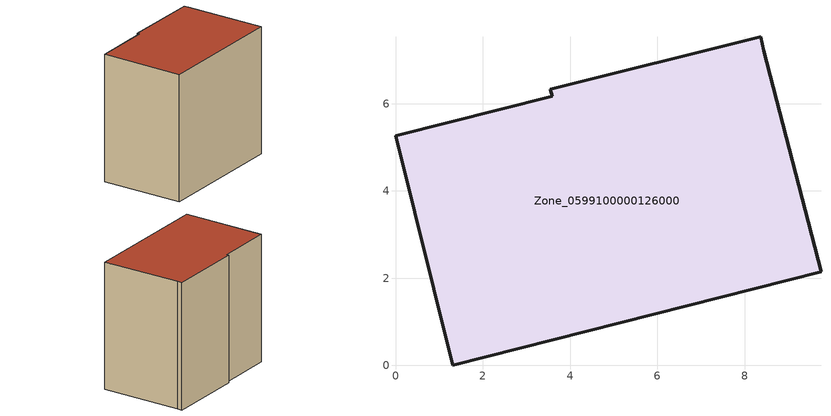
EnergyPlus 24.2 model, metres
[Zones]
Zone_0599100000126000
 floor ground (C_G): 0,5.26 3.59,6.17 3.55,6.33 8.37,7.54 8.44,7.21 9.75,2.15 1.31,0 z0
 wall outside (C_F): 3.59,6.17 0,5.26 1.31,0 9.75,2.15 8.44,7.21 8.37,7.54 3.55,6.33 3.59,6.17 z0:8.28
 roof outside (C_R): 8.44,7.21 8.37,7.54 3.55,6.33 3.59,6.17 0,5.26 1.31,0 9.75,2.15 z8.28
[BUILDING]
Pand.0599100000126000: North Axis=0; Terrain=City; Loads Convergence Tolerance Value=0.04; Temperature Convergence Tolerance Value=0.4; Solar Distribution=FullExterior; Maximum Number of Warmup Days=25; Minimum Number of Warmup Days=1
[Site:Location]
Rotterdam.The.Hague.AP_ZH_NLD Design_Conditions: Latitude=51.96; Longitude=4.45; Time Zone=1; Elevation=-4.5
[SITE:GROUNDTEMPERATURE:BUILDINGSURFACE]
18, 18, 18, 18, 18, 18, 18, 18, 18, 18, 18, 18
[MATERIAL] Thermal Absorptance=0.9; Solar Absorptance=0.7; Visible Absorptance=0.7
Name | Roughness | Thickness | Conductivity | Density | Specific Heat
G.TI.1975-1991 | MediumSmooth | 0.15 | 0.288461 | 540 | 1210
F.TI.1975-1991 | Rough | 0.3 | 0.230769 | 1920 | 840
R.TI.1975-1991 | MediumRough | 0.2 | 0.153846 | 1500 | 1000
[CONSTRUCTION]
C_G: G.TI.1975-1991
C_F: F.TI.1975-1991
C_R: R.TI.1975-1991
[ZONE]
Zone_0599100000126000: Type=1; Multiplier=1; Ceiling Height=Autocalculate; Volume=Autocalculate; Floor Area=autocalculate; Part of Total Floor Area=Yes
[ZONEINFILTRATION:DESIGNFLOWRATE]
Infil_Zone_0599100000126000: Zone or ZoneList or Space or SpaceList=Zone_0599100000126000; Schedule=AlwaysOn; Design Flow Rate Calculation Method=Flow/Area; Flow Rate per Floor Area=0.003; Constant Term Coefficient=1; Temperature Term Coefficient=0; Velocity Term Coefficient=0; Velocity Squared Term Coefficient=0
[HVACTEMPLATE:ZONE:IDEALLOADSAIRSYSTEM]
Zone_0599100000126000: Maximum Heating Supply Air Temperature=50; Minimum Cooling Supply Air Temperature=13; Maximum Heating Supply Air Humidity Ratio=0.0156; Minimum Cooling Supply Air Humidity Ratio=0.0077; Heating Limit=NoLimit; Cooling Limit=NoLimit; Dehumidification Control Type=ConstantSensibleHeatRatio; Cooling Sensible Heat Ratio=0.7; Dehumidification Setpoint=60; Humidification Control Type=None; Humidification Setpoint=30; Outdoor Air Method=None; Outdoor Air Flow Rate per Person=0.00944; Outdoor Air Flow Rate per Zone Floor Area=0; Outdoor Air Flow Rate per Zone=0; Demand Controlled Ventilation Type=None; Outdoor Air Economizer Type=NoEconomizer; Heat Recovery Type=None; Sensible Heat Recovery Effectiveness=0.7; Latent Heat Recovery Effectiveness=0.65
[ZONECONTROL:THERMOSTAT]
ThermostatControl_Zone_0599100000126000: Zone or ZoneList=Zone_0599100000126000; Control Type Schedule=DualSetpointControlType; Control 1=Thermostat_Zone_0599100000126000; Temperature Difference Between Cutout And Setpoint=0
[THERMOSTATSETPOINT:DUALSETPOINT]
Thermostat_Zone_0599100000126000: Heating Setpoint Temperature Schedule=HeatingSetpoint_Zone_0599100000126000; Cooling Setpoint Temperature Schedule=CoolingSetpoint_Zone_0599100000126000
[SCHEDULE:COMPACT]
HeatingSetpoint_Zone_0599100000126000: Through: 12/31, For: AllDays, Until: 24:00, 21
CoolingSetpoint_Zone_0599100000126000: Through: 12/31, For: AllDays, Until: 24:00, 24
DualSetpointControlType: Through: 12/31, For: AllDays, Until: 24:00, 4
AlwaysOn: Through: 12/31, For: AllDays, Until: 24:00, 1
